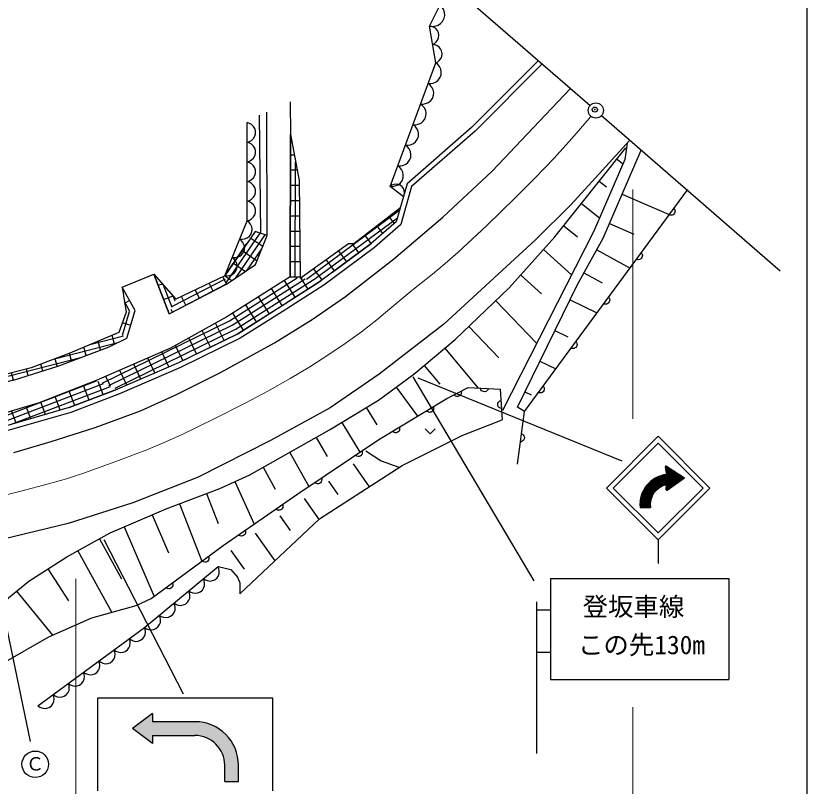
# Model space of a CAD drawing. Units: millimetres, scale not verified. Extents: x 40000 to 680000, y 20000 to 380000.
# Drawn here: x 501255 to 579000, y 236939 to 312640 of the extents above; entities that cross this region are included whole.
import ezdxf
from ezdxf.enums import TextEntityAlignment as Align

# ---------------------------------------------------------------- set-up
doc = ezdxf.new("R2010")
doc.units = ezdxf.units.MM
doc.header["$LTSCALE"] = 1000
doc.header["$PDMODE"] = 32
doc.header["$PDSIZE"] = 500
doc.linetypes.add('CHAIN', pattern=[18.5, 12, -1.5, 3.5, -1.5])
for name, color, linetype, lineweight in [('M-BGD', 7, 'Continuous', 25), ('M-BMK', 2, 'CHAIN', 13), ('M-BMK-OTRS', 5, 'Continuous', 25), ('M-BMK-SRVR', 3, 'Continuous', 25), ('M-STR-HTXT', 7, 'Continuous', 13), ('M-STR-STRC', 7, 'Continuous', 25), ('M-TTL-BAND', 7, 'Continuous', 25)]:
    doc.layers.add(name, color=color, linetype=linetype, lineweight=lineweight)
doc.layers.add('M-OTRS', color=6, linetype='Continuous')
doc.styles.add('ＭＳ ゴシック', font='')
doc.styles.get('ＭＳ ゴシック').set_extended_font_data('MS Gothic')

msp = doc.modelspace()

# ---------------------------------------------------------------- hatches: boundary and pattern name
at = {"layer": 'M-BGD'}
h = msp.add_hatch(dxfattribs=at)
h.set_pattern_fill('USER', color=256, style=0, pattern_type=2)
h.set_pattern_definition([(89.829, (528211, 286992), (-499.998, 1.493), []), (179.83, (528211, 286992), (-8.96, -3000), []), (179.83, (528715, 288490), (-8.96, -3000), [])])
h.paths.add_polyline_path([(528211, 286992), (528253, 300974), (529085, 296468), (529180, 286854)])
h = msp.add_hatch(dxfattribs=at)
h.set_pattern_fill('USER', color=256, style=0, pattern_type=2)
h.set_pattern_definition([(216.585, (536172, 290258), (298.01, -401.485), []), (306.585, (536172, 290258), (2408.9, 1788.1), []), (306.585, (534669, 289765), (2408.9, 1788), [])])
h.paths.add_polyline_path([(538635, 292404), (536172, 290258), (531227, 286588), (529180, 286854), (533940, 290281), (534463, 290281), (539036, 293810)])
h = msp.add_hatch(dxfattribs=at)
h.set_pattern_fill('USER', color=256, style=0, pattern_type=2)
h.set_pattern_definition([(55.539, (521790, 287094), (-412.257, 282.92), []), (145.54, (521790, 287094), (-1697.5, -2473.5), []), (145.54, (523051, 288048), (-1697.5, -2473.5), [])])
h.paths.add_polyline_path([(521790, 287094), (524767, 291431), (525957, 291049), (524809, 288200), (521960, 286286)])
h = msp.add_hatch(dxfattribs=at)
h.set_pattern_fill('USER', color=256, style=0, pattern_type=2)
h.set_pattern_definition([(110.829, (516305, 283352), (-467.324, -177.786), []), (200.83, (516305, 283352), (1066.7, -2804), []), (200.83, (516239, 284932), (1066.7, -2804), [])])
h.paths.add_polyline_path([(516305, 283352), (514817, 287264), (516985, 284798)])
h = msp.add_hatch(dxfattribs=at)
h.set_pattern_fill('USER', color=256, style=0, pattern_type=2)
h.set_pattern_definition([(207.42, (521960, 286286), (230.257, -443.826), []), (297.42, (521960, 286286), (2663, 1381.5), []), (297.42, (520398, 286039), (2663, 1381.5), [])])
h.paths.add_polyline_path([(521960, 286286), (516305, 283352), (516985, 284798), (521790, 287094)])
h = msp.add_hatch(dxfattribs=at)
h.set_pattern_fill('USER', color=256, style=0, pattern_type=2)
h.set_pattern_definition([(212.437, (531227, 286588), (268.187, -421.99), []), (302.437, (531227, 286588), (2531.9, 1609.1), []), (302.437, (529693, 286205), (2531.9, 1609.1), [])])
h.paths.add_polyline_path([(531227, 286588), (523058, 281396), (521992, 283069), (528211, 286992), (529180, 286854)])
h = msp.add_hatch(dxfattribs=at)
h.set_pattern_fill('USER', color=256, style=0, pattern_type=2)
h.set_pattern_definition([(299.055, (511699, 285989), (437.08, 242.82), []), (29.05, (511699, 285989), (-1457, 2622.5), []), (29.05, (511990, 284434), (-1457, 2622.5), [])])
h.paths.add_polyline_path([(511699, 285989), (512975, 283692), (512082, 283522)])
h = msp.add_hatch(dxfattribs=at)
h.set_pattern_fill('USER', color=256, style=0, pattern_type=2)
h.set_pattern_definition([(206.089, (523058, 281396), (219.883, -449.056), []), (296.09, (523058, 281396), (2694.34, 1319.3), []), (296.09, (521491, 281185), (2694.34, 1319.3), [])])
h.paths.add_polyline_path([(523058, 281396), (517221, 278538), (511250, 275956), (509152, 276789), (516441, 279980), (521992, 283069)])
h = msp.add_hatch(dxfattribs=at)
h.set_pattern_fill('USER', color=256, style=0, pattern_type=2)
h.set_pattern_definition([(253.465, (512975, 283692), (479.32, -142.3), []), (343.47, (512975, 283692), (853.8, 2876), []), (343.47, (512068, 282397), (853.8, 2876), [])])
h.paths.add_polyline_path([(512975, 283692), (512167, 280971), (511359, 281524), (512082, 283522)])
h = msp.add_hatch(dxfattribs=at)
h.set_pattern_fill('USER', color=256, style=0, pattern_type=2)
h.set_pattern_definition([(194.5237, (501026, 276847), (125.39, -484.022), []), (284.524, (501026, 276847), (2904.1, 752.34), []), (284.524, (499449, 276954), (2904.1, 752.34), [])])
h.paths.add_polyline_path([(512167, 280971), (510423, 280121), (505491, 278250), (501026, 276847), (494297, 275103), (489237, 274338), (489716, 275231), (493245, 275826), (498475, 276974), (502770, 278037), (506554, 279483), (511359, 281524)])
h = msp.add_hatch(dxfattribs=at)
h.set_pattern_fill('USER', color=256, style=0, pattern_type=2)
h.set_pattern_definition([(200.91, (511250, 275956), (178.45, -467.072), []), (290.91, (511250, 275956), (2802.4, 1070.7), []), (290.91, (509671, 275888), (2802.4, 1070.7), [])])
h.paths.add_polyline_path([(511250, 275956), (506511, 274145), (500110, 272293), (497707, 272891), (503532, 274615), (509152, 276789)])
at = {"layer": 'M-STR-STRC'}
h = msp.add_hatch(dxfattribs=at)
h.set_pattern_fill('USER', color=256, style=0, pattern_type=2)
h.set_pattern_definition([(115.8225, (563608, 264932), (-90.0148, -43.5584), [])])
h.paths.add_polyline_path([(562592, 264326), (563609, 264326), (563608, 264932), (563838, 265594), (564427, 266237), (564822, 266447), (565188, 266551), (565131, 266093), (565239, 266028), (566952, 267241), (565166, 268384), (565061, 268314), (565188, 267570), (564447, 267383), (563682, 266939), (563237, 266496), (562828, 265828), (562648, 265283), (562587, 264884)])
msp.add_hatch(color=256, dxfattribs=at).paths.add_polyline_path([(521778, 237396), (521778, 238988), (521723, 239555), (521408, 240414), (521070, 240899), (520325, 241519), (519726, 241784), (519332, 241879), (518846, 241919), (514686, 241919), (514686, 241130), (512728, 242599), (514686, 244067), (514686, 243278), (518846, 243278), (519968, 243128), (520801, 242806), (521749, 242146), (522108, 241774), (522673, 240927), (523011, 240015), (523089, 239623), (523136, 238988), (523136, 237396)])

# ---------------------------------------------------------------- linework, layer by layer
at = {"layer": 'M-BGD'}
for p, q in [((541888, 311637), (543949, 315758)), ((542507, 308020), (541888, 311637)), ((538033, 295883), (542507, 308020)), ((552570, 308227), (546035, 301668)), ((552924, 307874), (546377, 301303)), ((551485, 301014), (555706, 305451)), ((528211, 304187), (528253, 300974)), ((525164, 302893), (525289, 291291)), ((525957, 291049), (525915, 303186)), ((523996, 292501), (523996, 302142)), ((546035, 301668), (539702, 296139)), ((528253, 300974), (528211, 286992)), ((528253, 300974), (529085, 296468)), ((546377, 301303), (540142, 295859)), ((548056, 297369), (551485, 301014)), ((561548, 300384), (558902, 297468)), ((561315, 300127), (561074, 298531)), ((554202, 290919), (561199, 299657)), ((558946, 290797), (562701, 299433)), ((560325, 298565), (560893, 298110)), ((561074, 298531), (558039, 291491)), ((543193, 292845), (548056, 297369)), ((558902, 297468), (555789, 294061)), ((529085, 296468), (529180, 286854)), ((558575, 296380), (559276, 295819)), ((539336, 294859), (538033, 295883)), ((539702, 296139), (538635, 292404)), ((540142, 295859), (539075, 292124)), ((551218, 273759), (567280, 295579)), ((560824, 295115), (565456, 293101)), ((555789, 294061), (552285, 290606)), ((556826, 294196), (558595, 292780)), ((534463, 290281), (539036, 293810)), ((521790, 287094), (523996, 292501)), ((538635, 292404), (536172, 290258)), ((538369, 288743), (543193, 292845)), ((539075, 292124), (536485, 289868)), ((555077, 292011), (556452, 290910)), ((559572, 292236), (561957, 291199)), ((524767, 291431), (521790, 287094)), ((525957, 291049), (524767, 291431)), ((524809, 288200), (525957, 291049)), ((558039, 291491), (549059, 273853)), ((549727, 285923), (554202, 290919)), ((556443, 286244), (558946, 290797)), ((529180, 286854), (533940, 290281)), ((536172, 290258), (531227, 286588)), ((533940, 290281), (534463, 290281)), ((552285, 290606), (549466, 288008)), ((536485, 289868), (531511, 286176)), ((553084, 289670), (555850, 287192)), ((558320, 289658), (561596, 287858)), ((533651, 285074), (538369, 288743)), ((521960, 286286), (524809, 288200)), ((549466, 288008), (543296, 282351)), ((511699, 285989), (514817, 287264)), ((514817, 287264), (516305, 283352)), ((514817, 287264), (516985, 284798)), ((521790, 287094), (516985, 284798)), ((528211, 286992), (521992, 283069)), ((550846, 287172), (552904, 285328)), ((557069, 287382), (558853, 286401)), ((516305, 283352), (521960, 286286)), ((531227, 286588), (527162, 283971)), ((531511, 286176), (527431, 283549)), ((550529, 274197), (556443, 286244)), ((512975, 283692), (511699, 285989)), ((511699, 285989), (512082, 283522)), ((544419, 280823), (549727, 285923)), ((530358, 282789), (533651, 285074)), ((548400, 284648), (552423, 280461)), ((555704, 284738), (558345, 283441)), ((527162, 283971), (523058, 281396)), ((512082, 283522), (511359, 281524)), ((512167, 280971), (512975, 283692)), ((521992, 283069), (516441, 279980)), ((527431, 283549), (523301, 280958)), ((526673, 280504), (530358, 282789)), ((543296, 282351), (536939, 277415)), ((511359, 281524), (506554, 279483)), ((545746, 282098), (548692, 279032)), ((554225, 281726), (555485, 281108)), ((510423, 280121), (512167, 280971)), ((523058, 281396), (517221, 278538)), ((523301, 280958), (517431, 278084)), ((540345, 277433), (544419, 280823)), ((505491, 278250), (510423, 280121)), ((516441, 279980), (509152, 276789)), ((521350, 277576), (526673, 280504)), ((543400, 279976), (546644, 276077)), ((506554, 279483), (502770, 278037)), ((517221, 278538), (511250, 275956)), ((552747, 278715), (554303, 277951)), ((502770, 278037), (498475, 276974)), ((501026, 276847), (505491, 278250)), ((517431, 278084), (511439, 275493)), ((517031, 275416), (521350, 277576)), ((541363, 278281), (542905, 276428)), ((509152, 276789), (503532, 274615)), ((536939, 277415), (532152, 274124)), ((536881, 274876), (540345, 277433)), ((538613, 276155), (540727, 273292)), ((543614, 275024), (545707, 276129)), ((545707, 276129), (548846, 275955)), ((511250, 275956), (506511, 274145)), ((511439, 275493), (506670, 273671)), ((513503, 273810), (517031, 275416)), ((548846, 275955), (549021, 272931)), ((551268, 275703), (551877, 275404)), ((503532, 274615), (497707, 272891)), ((532085, 271945), (536881, 274876)), ((536928, 271013), (543614, 275024)), ((506511, 274145), (500110, 272293)), ((506670, 273671), (500233, 271809)), ((509044, 272175), (513503, 273810)), ((532152, 274124), (526278, 270908)), ((535682, 274143), (536722, 272441)), ((551218, 273759), (550529, 274197)), ((550542, 268584), (551218, 273759)), ((545160, 271432), (549021, 272931)), ((504712, 270802), (509044, 272175)), ((533284, 272677), (535066, 269762)), ((524233, 267538), (532085, 271945)), ((539223, 268437), (545160, 271432)), ((501066, 269730), (504712, 270802)), ((526278, 270908), (519172, 267310)), ((528963, 265664), (536928, 271013)), ((530776, 271210), (531835, 269324)), ((528159, 269741), (530041, 266388)), ((525542, 268272), (526748, 266123)), ((531097, 263223), (539223, 268437)), ((534391, 268599), (535980, 266357)), ((521302, 266206), (524233, 267538)), ((519172, 267310), (512740, 264767)), ((522768, 266872), (524665, 262697)), ((531989, 266896), (532895, 265617)), ((516026, 264181), (521302, 266206)), ((519983, 265699), (521118, 262742)), ((521638, 260606), (528963, 265664)), ((529587, 265194), (531056, 263122)), ((512740, 264767), (506383, 262748)), ((517345, 264687), (519513, 259039)), ((510538, 261836), (516026, 264181)), ((514654, 263595), (516241, 259881)), ((523250, 255841), (531097, 263223)), ((527185, 263491), (528201, 262058)), ((506383, 262748), (500176, 261252)), ((511910, 262422), (514831, 255585)), ((506275, 259491), (510538, 261836)), ((509472, 261250), (511636, 257316)), ((524783, 261788), (526700, 259084)), ((514545, 255374), (521638, 260606)), ((507340, 260078), (510672, 254021)), ((522381, 260086), (523673, 258263)), ((502544, 257093), (506275, 259491)), ((504410, 258292), (506428, 255153)), ((513906, 252537), (521133, 258525)), ((521133, 258525), (522372, 258215)), ((522372, 258215), (523044, 257493)), ((523044, 257493), (523250, 256925)), ((497642, 253097), (502544, 257093)), ((523250, 256925), (523250, 255841)), ((501319, 256094), (504845, 251769)), ((513066, 254688), (514545, 255374)), ((508718, 253476), (513066, 254688)), ((504514, 251624), (508718, 253476)), ((503426, 244844), (513906, 252537)), ((499811, 248916), (504514, 251624))]:
    msp.add_line(p, q, dxfattribs=at)
for points in [[(541888, 311637), (542164, 311596), (542427, 311619), (542754, 311707), (542991, 311871), (543189, 312075), (543349, 312394), (543393, 312675), (543382, 312963), (543256, 313278), (543114, 313497), (542919, 313697)], [(542198, 309828), (542394, 309932), (542552, 310070), (542721, 310281), (542795, 310498), (542827, 310722), (542779, 311003), (542675, 311204), (542532, 311384), (542303, 311526), (542109, 311600), (541888, 311637)], [(542507, 308020), (542704, 308123), (542861, 308262), (543030, 308472), (543105, 308690), (543136, 308914), (543088, 309194), (542984, 309395), (542842, 309575), (542612, 309718), (542418, 309792), (542198, 309828)], [(541762, 305997), (542022, 305987), (542264, 306036), (542559, 306151), (542763, 306329), (542926, 306538), (543042, 306852), (543054, 307117), (543014, 307385), (542864, 307664), (542710, 307853), (542507, 308020)], [(541016, 303974), (541276, 303964), (541518, 304013), (541814, 304128), (542017, 304306), (542181, 304515), (542296, 304829), (542308, 305095), (542269, 305362), (542119, 305641), (541964, 305830), (541762, 305997)], [(540270, 301951), (540531, 301941), (540773, 301990), (541068, 302105), (541271, 302283), (541435, 302493), (541550, 302806), (541562, 303072), (541523, 303339), (541373, 303618), (541219, 303807), (541016, 303974)], [(523996, 300214), (524217, 300286), (524405, 300402), (524617, 300590), (524733, 300802), (524805, 301029), (524805, 301327), (524733, 301554), (524617, 301766), (524405, 301954), (524217, 302065), (523996, 302142)], [(539525, 299928), (539785, 299918), (540027, 299967), (540322, 300082), (540526, 300260), (540689, 300470), (540805, 300783), (540817, 301049), (540777, 301316), (540627, 301595), (540473, 301784), (540270, 301951)], [(523996, 298286), (524217, 298358), (524405, 298474), (524617, 298662), (524733, 298874), (524805, 299100), (524805, 299399), (524733, 299626), (524617, 299838), (524405, 300026), (524217, 300137), (523996, 300214)], [(538779, 297905), (539039, 297895), (539281, 297944), (539577, 298059), (539780, 298237), (539943, 298447), (540059, 298760), (540071, 299026), (540031, 299293), (539882, 299573), (539727, 299762), (539525, 299928)], [(523996, 296357), (524217, 296430), (524405, 296545), (524617, 296733), (524733, 296946), (524805, 297172), (524805, 297471), (524733, 297698), (524617, 297910), (524405, 298098), (524217, 298209), (523996, 298286)], [(538033, 295883), (538294, 295873), (538536, 295921), (538831, 296036), (539034, 296214), (539198, 296424), (539313, 296738), (539325, 297003), (539286, 297270), (539136, 297550), (538982, 297739), (538779, 297905)], [(523996, 294429), (524217, 294502), (524405, 294617), (524617, 294805), (524733, 295017), (524805, 295244), (524805, 295543), (524733, 295769), (524617, 295981), (524405, 296169), (524217, 296280), (523996, 296357)], [(539336, 294859), (539405, 295047), (539427, 295235), (539412, 295479), (539330, 295669), (539216, 295838), (539014, 295997), (538822, 296069), (538617, 296103), (538378, 296060), (538203, 295991), (538033, 295883)], [(523996, 292501), (524217, 292573), (524405, 292689), (524617, 292877), (524733, 293089), (524805, 293316), (524805, 293615), (524733, 293841), (524617, 294053), (524405, 294241), (524217, 294352), (523996, 294429)], [(565911, 293719), (565966, 293639), (566001, 293554), (566026, 293441), (566013, 293342), (565980, 293249), (565906, 293149), (565828, 293090), (565737, 293048), (565620, 293037), (565529, 293045), (565437, 293075)], [(523260, 290699), (523495, 290682), (523715, 290718), (523985, 290813), (524174, 290967), (524328, 291151), (524442, 291431), (524461, 291670), (524433, 291912), (524307, 292169), (524173, 292344), (523996, 292501)], [(522525, 288896), (522760, 288879), (522980, 288916), (523250, 289011), (523439, 289165), (523593, 289349), (523707, 289628), (523726, 289868), (523698, 290110), (523572, 290367), (523438, 290542), (523260, 290699)], [(562699, 289355), (562754, 289275), (562788, 289190), (562814, 289077), (562800, 288977), (562767, 288885), (562694, 288785), (562615, 288726), (562525, 288684), (562408, 288673), (562316, 288681), (562224, 288711)], [(521790, 287094), (522025, 287077), (522245, 287114), (522515, 287208), (522704, 287363), (522858, 287547), (522972, 287826), (522990, 288065), (522963, 288308), (522837, 288564), (522703, 288740), (522525, 288896)], [(559486, 284991), (559541, 284911), (559576, 284826), (559601, 284713), (559588, 284613), (559555, 284521), (559481, 284421), (559403, 284362), (559312, 284320), (559195, 284309), (559104, 284317), (559012, 284347)], [(556274, 280627), (556329, 280547), (556363, 280462), (556389, 280349), (556375, 280249), (556342, 280157), (556269, 280057), (556190, 279998), (556100, 279956), (555982, 279945), (555891, 279953), (555799, 279983)], [(547676, 276020), (547639, 275929), (547587, 275854), (547506, 275771), (547415, 275728), (547320, 275705), (547196, 275712), (547104, 275745), (547019, 275798), (546946, 275890), (546902, 275970), (546877, 276064)], [(553061, 276263), (553116, 276183), (553151, 276098), (553176, 275985), (553163, 275885), (553130, 275793), (553056, 275693), (552978, 275634), (552887, 275592), (552770, 275581), (552679, 275588), (552587, 275619)], [(545014, 275763), (545029, 275667), (545023, 275576), (544997, 275462), (544941, 275379), (544871, 275310), (544761, 275252), (544665, 275233), (544565, 275235), (544455, 275276), (544376, 275323), (544307, 275390)], [(548957, 274044), (548863, 274070), (548782, 274114), (548690, 274184), (548637, 274270), (548604, 274362), (548597, 274486), (548619, 274581), (548662, 274672), (548745, 274755), (548820, 274807), (548911, 274842)], [(542285, 274227), (542305, 274132), (542304, 274040), (542284, 273926), (542234, 273839), (542167, 273767), (542061, 273703), (541966, 273679), (541866, 273675), (541754, 273710), (541673, 273752), (541599, 273816)], [(538943, 272221), (538962, 272126), (538961, 272035), (538942, 271920), (538891, 271834), (538825, 271761), (538718, 271697), (538623, 271673), (538523, 271669), (538411, 271704), (538330, 271746), (538257, 271810)], [(541466, 272043), (541966, 271570), (542466, 272043)], [(550931, 271568), (551019, 271525), (551090, 271467), (551167, 271380), (551203, 271287), (551219, 271190), (551203, 271067), (551163, 270977), (551104, 270896), (551006, 270830), (550923, 270793), (550828, 270775)], [(535269, 269899), (535294, 269804), (535297, 269713), (535283, 269597), (535237, 269509), (535175, 269433), (535072, 269364), (534978, 269335), (534878, 269325), (534764, 269355), (534681, 269393), (534605, 269453)], [(535632, 269877), (537147, 268914), (538868, 268294)], [(531286, 267224), (531311, 267130), (531315, 267039), (531301, 266923), (531254, 266834), (531192, 266759), (531089, 266689), (530995, 266660), (530896, 266651), (530782, 266681), (530699, 266719), (530622, 266778)], [(527461, 264627), (527487, 264533), (527492, 264442), (527479, 264326), (527434, 264236), (527373, 264160), (527271, 264090), (527177, 264059), (527078, 264049), (526963, 264077), (526880, 264114), (526803, 264172)], [(523798, 262098), (523824, 262004), (523829, 261913), (523817, 261797), (523771, 261707), (523710, 261631), (523608, 261561), (523515, 261530), (523415, 261520), (523301, 261548), (523217, 261585), (523140, 261643)], [(520187, 259535), (520215, 259442), (520223, 259351), (520214, 259235), (520172, 259144), (520113, 259066), (520013, 258992), (519921, 258959), (519821, 258946), (519706, 258970), (519622, 259004), (519543, 259061)], [(519688, 257327), (519880, 257206), (520083, 257137), (520356, 257095), (520587, 257140), (520802, 257226), (521026, 257412), (521151, 257607), (521238, 257825), (521247, 258101), (521213, 258311), (521133, 258525)], [(516640, 256919), (516669, 256826), (516677, 256735), (516668, 256619), (516625, 256528), (516566, 256450), (516467, 256376), (516374, 256343), (516275, 256329), (516160, 256354), (516075, 256388), (515996, 256444)], [(518242, 256130), (518434, 256008), (518638, 255939), (518910, 255897), (519141, 255942), (519356, 256029), (519580, 256214), (519705, 256409), (519792, 256628), (519801, 256903), (519768, 257113), (519688, 257327)], [(516797, 254932), (516989, 254811), (517192, 254742), (517465, 254699), (517696, 254744), (517911, 254831), (518135, 255017), (518260, 255211), (518347, 255430), (518356, 255706), (518322, 255916), (518242, 256130)], [(515351, 253734), (515543, 253613), (515747, 253544), (516019, 253502), (516250, 253547), (516465, 253633), (516689, 253819), (516814, 254014), (516901, 254232), (516910, 254508), (516877, 254718), (516797, 254932)], [(513906, 252537), (514098, 252415), (514301, 252346), (514574, 252304), (514805, 252349), (515020, 252435), (515244, 252621), (515369, 252816), (515456, 253034), (515465, 253310), (515431, 253520), (515351, 253734)], [(512409, 251438), (512591, 251307), (512788, 251227), (513055, 251169), (513286, 251200), (513503, 251273), (513735, 251443), (513869, 251629), (513968, 251839), (513993, 252111), (513972, 252320), (513906, 252537)], [(510911, 250339), (511094, 250208), (511291, 250128), (511558, 250070), (511788, 250101), (512006, 250174), (512238, 250345), (512372, 250530), (512471, 250741), (512496, 251012), (512475, 251221), (512409, 251438)], [(509414, 249240), (509597, 249109), (509794, 249029), (510061, 248971), (510291, 249002), (510508, 249075), (510740, 249246), (510875, 249431), (510974, 249642), (510999, 249913), (510978, 250123), (510911, 250339)], [(507917, 248141), (508100, 248010), (508297, 247930), (508564, 247872), (508794, 247903), (509011, 247976), (509243, 248147), (509378, 248332), (509477, 248543), (509502, 248815), (509481, 249024), (509414, 249240)], [(506420, 247042), (506603, 246911), (506800, 246831), (507066, 246774), (507297, 246805), (507514, 246878), (507746, 247048), (507881, 247233), (507980, 247444), (508005, 247716), (507984, 247925), (507917, 248141)], [(504923, 245943), (505105, 245812), (505302, 245732), (505569, 245675), (505800, 245706), (506017, 245779), (506249, 245949), (506384, 246134), (506482, 246345), (506508, 246617), (506487, 246826), (506420, 247042)], [(503426, 244844), (503608, 244713), (503805, 244633), (504072, 244576), (504303, 244607), (504520, 244680), (504752, 244850), (504887, 245035), (504985, 245246), (505010, 245518), (504989, 245727), (504923, 245943)]]:
    msp.add_lwpolyline(points, dxfattribs=at)
at = {"layer": 'M-BMK'}
msp.add_lwpolyline([(499018, 265269), (501738, 265922), (504454, 266635), (506229, 267151), (507986, 267725), (511073, 268836), (514136, 270002), (515844, 270708), (517529, 271468), (520668, 272989), (523786, 274566), (526014, 275758), (528214, 277003), (530125, 278146), (532013, 279346), (533625, 280438), (535214, 281586), (536722, 282772), (538192, 284004), (540164, 285650), (542175, 287250), (543451, 288294), (544694, 289388), (547520, 292039), (550314, 294743), (552239, 296677), (554128, 298662), (555872, 300588), (557573, 302557), (557664, 302663), (557755, 302769)], dxfattribs=at)
at = {"layer": 'M-BMK-OTRS'}
for p, q in [((540578, 318687), (557674, 303832)), ((558807, 302848), (576362, 287595))]:
    msp.add_line(p, q, dxfattribs=at)
at = {"layer": 'M-BMK-SRVR'}
msp.add_circle((558240, 303340), 746, dxfattribs=at)
at = {"layer": 'M-OTRS'}
msp.add_point((558142, 303422), dxfattribs=at)
at = {"layer": 'M-STR-HTXT'}
for p, q in [((561885, 273030), (561885, 295579)), ((507138, 257316), (507138, 228374)), ((561885, 228374), (561885, 244692))]:
    msp.add_line(p, q, dxfattribs=at)
at = {"layer": 'M-STR-STRC'}
for p, q in [((540265, 277164), (552134, 257123)), ((540752, 277067), (560793, 268895)), ((564362, 271321), (559271, 266230)), ((564362, 270642), (559950, 266230)), ((569453, 266230), (564362, 271321)), ((568774, 266230), (564362, 270642)), ((565061, 268314), (565188, 267570)), ((565166, 268384), (566952, 267241)), ((565239, 266028), (566952, 267241)), ((564362, 261139), (559271, 266230)), ((564362, 261818), (559950, 266230)), ((564362, 261139), (569453, 266230)), ((564362, 261818), (568774, 266230)), ((565131, 266093), (565188, 266551)), ((562592, 264326), (563609, 264326)), ((509891, 261195), (517694, 246024)), ((564362, 261139), (564362, 258821)), ((499127, 258305), (502667, 241328)), ((553799, 257363), (571301, 257363)), ((553799, 257363), (553799, 247431)), ((571301, 257363), (571301, 247431)), ((552423, 255039), (552423, 240160)), ((552423, 254255), (553799, 254255)), ((552423, 250104), (553799, 250104)), ((553799, 247431), (571301, 247431)), ((509307, 245634), (526467, 245634)), ((509307, 236482), (509307, 245634)), ((526467, 245634), (526467, 236482)), ((514686, 244067), (512728, 242598)), ((514686, 244067), (514686, 243277)), ((514686, 241130), (512728, 242598)), ((518972, 243277), (514686, 243277)), ((514686, 241919), (518846, 241919)), ((514686, 241919), (514686, 241130)), ((521778, 237396), (521778, 238987)), ((523136, 237396), (523136, 238987)), ((521778, 237396), (523136, 237396))]:
    msp.add_line(p, q, dxfattribs=at)
msp.add_circle((503164, 239087), 1304, dxfattribs=at)
for centre, radius, start, end in [((565129, 268326), 69, 57.38077, 189.69095), ((565533, 264633), 2957, 96.70319, 185.95551), ((565533, 264633), 1948, 100.20398, 189.06003), ((565199, 266084), 69, 172.87497, 305.31122), ((518846, 238988), 4290, 360, 90), ((518846, 238988), 2932, 360, 90)]:
    msp.add_arc(centre, radius, start, end, dxfattribs=at)
at = {"layer": 'M-TTL-BAND'}
msp.add_line((579000, 20000), (579000, 370000), dxfattribs=at)

# ---------------------------------------------------------------- texts
at = {"layer": 'M-STR-STRC', "style": 'ＭＳ ゴシック'}
for s, height, p in [('登坂車線', 1833, (556933, 253112)), ('この先130m', 1833, (556481, 249359)), ('Ｃ', 1320, (502237, 238076))]:
    msp.add_text(s, height=height, dxfattribs=at).set_placement(p, align=Align.BOTTOM_LEFT)

doc.saveas('drawing.dxf')
